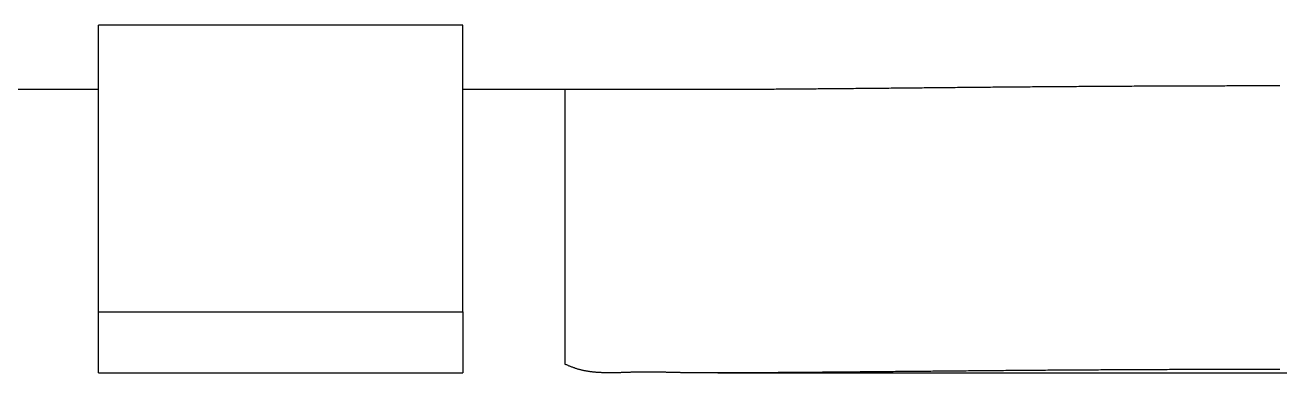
# Model space of a CAD drawing. Extents: x -1.6 to 71, y -20.2 to 60.8.
# Drawn here: x 44.42 to 45.526, y 5.098 to 5.404 of the extents above; entities that cross this region are included whole.
import ezdxf

# ---------------------------------------------------------------- set-up
doc = ezdxf.new("R2010")
doc.units = 0
doc.layers.get('0').update_dxf_attribs({"linetype": 'CONTINUOUS'})

msp = doc.modelspace()

# ---------------------------------------------------------------- linework, layer by layer
at = {"color": 7, "linetype": 'CONTINUOUS'}
for p, q in [((44.806, 5.4043), (44.485, 5.4043)), ((44.485, 5.1516), (44.485, 5.4043)), ((44.806, 5.1516), (44.806, 5.4043)), ((44.392, 5.3478), (44.485, 5.3478)), ((44.806, 5.3478), (45.031, 5.3478)), ((44.896, 5.3478), (44.896, 5.1059)), ((44.485, 5.0978), (44.485, 5.1516)), ((44.485, 5.1516), (44.806, 5.1516)), ((44.806, 5.1516), (44.806, 5.0978)), ((44.485, 5.0978), (44.806, 5.0978)), ((45.0307, 5.0978), (45.6288, 5.0978))]:
    msp.add_line(p, q, dxfattribs=at)
at = {"color": 7}
for points in [[(45.0297, 5.3478, 0), (45.0317, 5.3478, 0), (45.0336, 5.3478, 0), (45.0355, 5.3478, 0), (45.0375, 5.3478, 0), (45.0394, 5.3478, 0), (45.0414, 5.3478, 0), (45.0433, 5.3478, 0), (45.0453, 5.3478, 0), (45.0472, 5.3478, 0), (45.0492, 5.3478, 0), (45.0511, 5.3478, 0), (45.0531, 5.3478, 0), (45.055, 5.3478, 0), (45.057, 5.3478, 0), (45.0589, 5.3478, 0), (45.0608, 5.3479, 0), (45.0628, 5.3479, 0), (45.0647, 5.3479, 0), (45.0667, 5.3479, 0), (45.0686, 5.3479, 0), (45.0706, 5.3479, 0), (45.0725, 5.3479, 0), (45.0745, 5.3479, 0), (45.0764, 5.3479, 0), (45.0784, 5.3479, 0), (45.0803, 5.3479, 0), (45.0823, 5.348, 0), (45.0842, 5.348, 0), (45.0862, 5.348, 0), (45.0881, 5.348, 0), (45.09, 5.348, 0), (45.092, 5.348, 0), (45.0939, 5.348, 0), (45.0959, 5.3481, 0), (45.0978, 5.3481, 0), (45.0998, 5.3481, 0), (45.1017, 5.3481, 0), (45.1037, 5.3481, 0), (45.1056, 5.3481, 0), (45.1076, 5.3482, 0), (45.1095, 5.3482, 0), (45.1115, 5.3482, 0), (45.1134, 5.3482, 0), (45.1153, 5.3482, 0), (45.1173, 5.3482, 0), (45.1192, 5.3483, 0), (45.1212, 5.3483, 0), (45.1231, 5.3483, 0), (45.1251, 5.3483, 0), (45.127, 5.3483, 0), (45.129, 5.3483, 0), (45.1309, 5.3484, 0), (45.1329, 5.3484, 0), (45.1348, 5.3484, 0), (45.1368, 5.3484, 0), (45.1387, 5.3484, 0), (45.1406, 5.3484, 0), (45.1426, 5.3485, 0), (45.1445, 5.3485, 0), (45.1465, 5.3485, 0), (45.1484, 5.3485, 0), (45.1504, 5.3485, 0), (45.1523, 5.3486, 0), (45.1543, 5.3486, 0), (45.1562, 5.3486, 0), (45.1582, 5.3486, 0), (45.1601, 5.3486, 0), (45.1621, 5.3487, 0), (45.164, 5.3487, 0), (45.1659, 5.3487, 0), (45.1679, 5.3487, 0), (45.1698, 5.3487, 0), (45.1718, 5.3488, 0), (45.1737, 5.3488, 0), (45.1757, 5.3488, 0), (45.1776, 5.3488, 0), (45.1796, 5.3488, 0), (45.1815, 5.3488, 0), (45.1835, 5.3489, 0), (45.1854, 5.3489, 0), (45.1874, 5.3489, 0), (45.1893, 5.3489, 0), (45.1912, 5.349, 0), (45.1932, 5.349, 0), (45.1951, 5.349, 0), (45.1971, 5.349, 0), (45.199, 5.349, 0), (45.201, 5.3491, 0), (45.2029, 5.3491, 0), (45.2049, 5.3491, 0), (45.2068, 5.3491, 0), (45.2088, 5.3491, 0), (45.2107, 5.3491, 0), (45.2127, 5.3492, 0), (45.2146, 5.3492, 0), (45.2166, 5.3492, 0), (45.2185, 5.3492, 0), (45.2204, 5.3492, 0), (45.2224, 5.3493, 0), (45.2243, 5.3493, 0), (45.2263, 5.3493, 0), (45.2282, 5.3493, 0), (45.2302, 5.3493, 0), (45.2321, 5.3494, 0), (45.2341, 5.3494, 0), (45.236, 5.3494, 0), (45.238, 5.3494, 0), (45.2399, 5.3494, 0), (45.2419, 5.3495, 0), (45.2438, 5.3495, 0), (45.2457, 5.3495, 0), (45.2477, 5.3495, 0), (45.2496, 5.3495, 0), (45.2516, 5.3495, 0), (45.2535, 5.3496, 0), (45.2555, 5.3496, 0), (45.2574, 5.3496, 0), (45.2594, 5.3496, 0), (45.2613, 5.3496, 0), (45.2633, 5.3497, 0), (45.2652, 5.3497, 0), (45.2672, 5.3497, 0), (45.2691, 5.3497, 0), (45.271, 5.3497, 0), (45.273, 5.3498, 0), (45.2749, 5.3498, 0), (45.2769, 5.3498, 0), (45.2788, 5.3498, 0), (45.2808, 5.3498, 0), (45.2827, 5.3498, 0), (45.2847, 5.3498, 0), (45.2866, 5.3499, 0), (45.2886, 5.3499, 0), (45.2905, 5.3499, 0), (45.2925, 5.3499, 0), (45.2944, 5.3499, 0), (45.2963, 5.35, 0), (45.2983, 5.35, 0), (45.3002, 5.35, 0), (45.3022, 5.35, 0), (45.3041, 5.35, 0), (45.3061, 5.35, 0), (45.308, 5.3501, 0), (45.31, 5.3501, 0), (45.3119, 5.3501, 0), (45.3139, 5.3501, 0), (45.3158, 5.3501, 0), (45.3178, 5.3501, 0), (45.3197, 5.3502, 0), (45.3216, 5.3502, 0), (45.3236, 5.3502, 0), (45.3255, 5.3502, 0), (45.3275, 5.3502, 0), (45.3294, 5.3502, 0), (45.3314, 5.3502, 0), (45.3333, 5.3502, 0), (45.3353, 5.3503, 0), (45.3372, 5.3503, 0), (45.3392, 5.3503, 0), (45.3411, 5.3503, 0), (45.3431, 5.3503, 0), (45.345, 5.3503, 0), (45.3469, 5.3503, 0), (45.3489, 5.3504, 0), (45.3508, 5.3504, 0), (45.3528, 5.3504, 0), (45.3547, 5.3504, 0), (45.3567, 5.3504, 0), (45.3586, 5.3504, 0), (45.3606, 5.3504, 0), (45.3625, 5.3505, 0), (45.3645, 5.3505, 0), (45.3664, 5.3505, 0), (45.3684, 5.3505, 0), (45.3703, 5.3505, 0), (45.3723, 5.3505, 0), (45.3742, 5.3505, 0), (45.3761, 5.3505, 0), (45.3781, 5.3506, 0), (45.38, 5.3506, 0), (45.382, 5.3506, 0), (45.3839, 5.3506, 0), (45.3859, 5.3506, 0), (45.3878, 5.3506, 0), (45.3898, 5.3506, 0), (45.3917, 5.3506, 0), (45.3937, 5.3506, 0), (45.3956, 5.3506, 0), (45.3976, 5.3507, 0), (45.3995, 5.3507, 0), (45.4014, 5.3507, 0), (45.4034, 5.3507, 0), (45.4053, 5.3507, 0), (45.4073, 5.3507, 0), (45.4092, 5.3507, 0), (45.4112, 5.3507, 0), (45.4131, 5.3507, 0), (45.4151, 5.3507, 0), (45.417, 5.3507, 0), (45.419, 5.3508, 0), (45.4209, 5.3508, 0), (45.4229, 5.3508, 0), (45.4248, 5.3508, 0), (45.4267, 5.3508, 0), (45.4287, 5.3508, 0), (45.4306, 5.3508, 0), (45.4326, 5.3508, 0), (45.4345, 5.3508, 0), (45.4365, 5.3508, 0), (45.4384, 5.3508, 0), (45.4404, 5.3508, 0), (45.4423, 5.3509, 0), (45.4443, 5.3509, 0), (45.4462, 5.3509, 0), (45.4482, 5.3509, 0), (45.4501, 5.3509, 0), (45.4521, 5.3509, 0), (45.454, 5.3509, 0), (45.4559, 5.3509, 0), (45.4579, 5.3509, 0), (45.4598, 5.3509, 0), (45.4618, 5.3509, 0), (45.4637, 5.3509, 0), (45.4657, 5.3509, 0), (45.4676, 5.3509, 0), (45.4696, 5.3509, 0), (45.4715, 5.3509, 0), (45.4735, 5.3509, 0), (45.4754, 5.3509, 0), (45.4774, 5.3509, 0), (45.4793, 5.351, 0), (45.4812, 5.351, 0), (45.4832, 5.351, 0), (45.4851, 5.351, 0), (45.4871, 5.351, 0), (45.489, 5.351, 0), (45.491, 5.351, 0), (45.4929, 5.351, 0), (45.4949, 5.351, 0), (45.4968, 5.351, 0), (45.4988, 5.351, 0), (45.5007, 5.351, 0), (45.5027, 5.351, 0), (45.5046, 5.351, 0), (45.5065, 5.351, 0), (45.5085, 5.351, 0), (45.5104, 5.351, 0), (45.5124, 5.351, 0), (45.5143, 5.351, 0), (45.5163, 5.351, 0), (45.5182, 5.351, 0), (45.5202, 5.351, 0), (45.5221, 5.351, 0), (45.5241, 5.351, 0), (45.526, 5.351, 0)], [(45.0295, 5.0978, 0), (45.0289, 5.0978, 0), (45.0283, 5.0978, 0), (45.0277, 5.0978, 0), (45.0271, 5.0978, 0), (45.0265, 5.0978, 0), (45.0259, 5.0978, 0), (45.0253, 5.0978, 0), (45.0247, 5.0978, 0), (45.0241, 5.0977, 0), (45.0235, 5.0977, 0), (45.0229, 5.0977, 0), (45.0223, 5.0977, 0), (45.0217, 5.0977, 0), (45.0211, 5.0977, 0), (45.0205, 5.0977, 0), (45.0199, 5.0977, 0), (45.0193, 5.0977, 0), (45.0187, 5.0977, 0), (45.0181, 5.0977, 0), (45.0175, 5.0977, 0), (45.0169, 5.0977, 0), (45.0162, 5.0977, 0), (45.0156, 5.0977, 0), (45.015, 5.0977, 0), (45.0144, 5.0977, 0), (45.0138, 5.0977, 0), (45.0132, 5.0978, 0), (45.0126, 5.0978, 0), (45.012, 5.0978, 0), (45.0114, 5.0978, 0), (45.0108, 5.0978, 0), (45.0102, 5.0978, 0), (45.0096, 5.0978, 0), (45.009, 5.0978, 0), (45.0084, 5.0978, 0), (45.0078, 5.0978, 0), (45.0072, 5.0978, 0), (45.0066, 5.0978, 0), (45.006, 5.0978, 0), (45.0054, 5.0978, 0), (45.0048, 5.0978, 0), (45.0042, 5.0978, 0), (45.0036, 5.0979, 0), (45.003, 5.0979, 0), (45.0024, 5.0979, 0), (45.0018, 5.0979, 0), (45.0012, 5.0979, 0), (45.0006, 5.0979, 0), (45, 5.0979, 0), (44.9994, 5.0979, 0), (44.9988, 5.0979, 0), (44.9982, 5.0979, 0), (44.9976, 5.098, 0), (44.997, 5.098, 0), (44.9964, 5.098, 0), (44.9958, 5.098, 0), (44.9952, 5.098, 0), (44.9946, 5.098, 0), (44.994, 5.098, 0), (44.9934, 5.0981, 0), (44.9928, 5.0981, 0), (44.9922, 5.0981, 0), (44.9916, 5.0981, 0), (44.991, 5.0981, 0), (44.9904, 5.0981, 0), (44.9898, 5.0981, 0), (44.9892, 5.0982, 0), (44.9886, 5.0982, 0), (44.988, 5.0982, 0), (44.9874, 5.0982, 0), (44.9868, 5.0982, 0), (44.9862, 5.0982, 0), (44.9856, 5.0982, 0), (44.985, 5.0983, 0), (44.9844, 5.0983, 0), (44.9838, 5.0983, 0), (44.9832, 5.0983, 0), (44.9826, 5.0983, 0), (44.982, 5.0983, 0), (44.9814, 5.0983, 0), (44.9808, 5.0983, 0), (44.9802, 5.0984, 0), (44.9796, 5.0984, 0), (44.979, 5.0984, 0), (44.9784, 5.0984, 0), (44.9778, 5.0984, 0), (44.9772, 5.0984, 0), (44.9766, 5.0984, 0), (44.976, 5.0984, 0), (44.9754, 5.0984, 0), (44.9748, 5.0984, 0), (44.9742, 5.0984, 0), (44.9736, 5.0985, 0), (44.973, 5.0985, 0), (44.9724, 5.0985, 0), (44.9718, 5.0985, 0), (44.9712, 5.0985, 0), (44.9706, 5.0985, 0), (44.97, 5.0985, 0), (44.9693, 5.0985, 0), (44.9687, 5.0985, 0), (44.9681, 5.0985, 0), (44.9675, 5.0985, 0), (44.9669, 5.0985, 0), (44.9663, 5.0985, 0), (44.9657, 5.0985, 0), (44.9651, 5.0985, 0), (44.9645, 5.0985, 0), (44.9639, 5.0985, 0), (44.9633, 5.0985, 0), (44.9627, 5.0984, 0), (44.9621, 5.0984, 0), (44.9615, 5.0984, 0), (44.9609, 5.0984, 0), (44.9602, 5.0984, 0), (44.9596, 5.0984, 0), (44.959, 5.0984, 0), (44.9584, 5.0984, 0), (44.9578, 5.0984, 0), (44.9572, 5.0983, 0), (44.9566, 5.0983, 0), (44.956, 5.0983, 0), (44.9554, 5.0983, 0), (44.9548, 5.0983, 0), (44.9541, 5.0983, 0), (44.9535, 5.0982, 0), (44.9529, 5.0982, 0), (44.9523, 5.0982, 0), (44.9517, 5.0982, 0), (44.9511, 5.0981, 0), (44.9505, 5.0981, 0), (44.9499, 5.0981, 0), (44.9492, 5.0981, 0), (44.9486, 5.0981, 0), (44.948, 5.098, 0), (44.9474, 5.098, 0), (44.9468, 5.098, 0), (44.9462, 5.098, 0), (44.9456, 5.098, 0), (44.945, 5.0979, 0), (44.9443, 5.0979, 0), (44.9437, 5.0979, 0), (44.9431, 5.0979, 0), (44.9425, 5.0979, 0), (44.9419, 5.0979, 0), (44.9413, 5.0979, 0), (44.9407, 5.0978, 0), (44.9401, 5.0978, 0), (44.9394, 5.0978, 0), (44.9388, 5.0978, 0), (44.9382, 5.0978, 0), (44.9376, 5.0978, 0), (44.937, 5.0978, 0), (44.9364, 5.0978, 0), (44.9358, 5.0978, 0), (44.9352, 5.0978, 0), (44.9346, 5.0978, 0), (44.934, 5.0978, 0), (44.9334, 5.0978, 0), (44.9327, 5.0978, 0), (44.9321, 5.0978, 0), (44.9315, 5.0978, 0), (44.9309, 5.0979, 0), (44.9303, 5.0979, 0), (44.9297, 5.0979, 0), (44.9291, 5.0979, 0), (44.9285, 5.0979, 0), (44.9279, 5.098, 0), (44.9273, 5.098, 0), (44.9267, 5.098, 0), (44.9261, 5.0981, 0), (44.9255, 5.0981, 0), (44.9249, 5.0981, 0), (44.9243, 5.0982, 0), (44.9237, 5.0982, 0), (44.9231, 5.0983, 0), (44.9225, 5.0983, 0), (44.9219, 5.0984, 0), (44.9213, 5.0985, 0), (44.9207, 5.0985, 0), (44.9201, 5.0986, 0), (44.9195, 5.0987, 0), (44.9189, 5.0987, 0), (44.9183, 5.0988, 0), (44.9177, 5.0989, 0), (44.9171, 5.099, 0), (44.9165, 5.0991, 0), (44.916, 5.0992, 0), (44.9154, 5.0993, 0), (44.9148, 5.0994, 0), (44.9142, 5.0995, 0), (44.9136, 5.0996, 0), (44.913, 5.0997, 0), (44.9124, 5.0999, 0), (44.9119, 5.1, 0), (44.9113, 5.1001, 0), (44.9107, 5.1003, 0), (44.9101, 5.1004, 0), (44.9095, 5.1006, 0), (44.909, 5.1007, 0), (44.9084, 5.1009, 0), (44.9078, 5.101, 0), (44.9072, 5.1012, 0), (44.9067, 5.1014, 0), (44.9061, 5.1015, 0), (44.9055, 5.1017, 0), (44.9049, 5.1019, 0), (44.9044, 5.1021, 0), (44.9038, 5.1023, 0), (44.9032, 5.1025, 0), (44.9027, 5.1027, 0), (44.9021, 5.1029, 0), (44.9016, 5.1032, 0), (44.901, 5.1034, 0), (44.9004, 5.1036, 0), (44.8999, 5.1038, 0), (44.8993, 5.1041, 0), (44.8988, 5.1043, 0), (44.8982, 5.1045, 0), (44.8977, 5.1048, 0), (44.8971, 5.105, 0), (44.8966, 5.1053, 0), (44.896, 5.1055, 0)], [(45.526, 5.1009, 0), (45.5241, 5.1009, 0), (45.5221, 5.1009, 0), (45.5202, 5.1009, 0), (45.5182, 5.1009, 0), (45.5163, 5.1009, 0), (45.5143, 5.1009, 0), (45.5124, 5.1008, 0), (45.5104, 5.1008, 0), (45.5085, 5.1008, 0), (45.5065, 5.1008, 0), (45.5046, 5.1008, 0), (45.5026, 5.1008, 0), (45.5007, 5.1008, 0), (45.4988, 5.1008, 0), (45.4968, 5.1008, 0), (45.4949, 5.1008, 0), (45.4929, 5.1008, 0), (45.491, 5.1008, 0), (45.489, 5.1008, 0), (45.4871, 5.1008, 0), (45.4851, 5.1008, 0), (45.4832, 5.1008, 0), (45.4812, 5.1008, 0), (45.4793, 5.1008, 0), (45.4773, 5.1008, 0), (45.4754, 5.1008, 0), (45.4734, 5.1008, 0), (45.4715, 5.1008, 0), (45.4695, 5.1008, 0), (45.4676, 5.1008, 0), (45.4657, 5.1008, 0), (45.4637, 5.1008, 0), (45.4618, 5.1008, 0), (45.4598, 5.1008, 0), (45.4579, 5.1007, 0), (45.4559, 5.1007, 0), (45.454, 5.1007, 0), (45.452, 5.1007, 0), (45.4501, 5.1007, 0), (45.4481, 5.1007, 0), (45.4462, 5.1007, 0), (45.4442, 5.1007, 0), (45.4423, 5.1007, 0), (45.4403, 5.1007, 0), (45.4384, 5.1007, 0), (45.4364, 5.1007, 0), (45.4345, 5.1007, 0), (45.4325, 5.1007, 0), (45.4306, 5.1007, 0), (45.4287, 5.1007, 0), (45.4267, 5.1006, 0), (45.4248, 5.1006, 0), (45.4228, 5.1006, 0), (45.4209, 5.1006, 0), (45.4189, 5.1006, 0), (45.417, 5.1006, 0), (45.415, 5.1006, 0), (45.4131, 5.1006, 0), (45.4111, 5.1006, 0), (45.4092, 5.1006, 0), (45.4072, 5.1006, 0), (45.4053, 5.1006, 0), (45.4033, 5.1006, 0), (45.4014, 5.1005, 0), (45.3994, 5.1005, 0), (45.3975, 5.1005, 0), (45.3956, 5.1005, 0), (45.3936, 5.1005, 0), (45.3917, 5.1005, 0), (45.3897, 5.1005, 0), (45.3878, 5.1005, 0), (45.3858, 5.1005, 0), (45.3839, 5.1005, 0), (45.3819, 5.1004, 0), (45.38, 5.1004, 0), (45.378, 5.1004, 0), (45.3761, 5.1004, 0), (45.3741, 5.1004, 0), (45.3722, 5.1004, 0), (45.3702, 5.1004, 0), (45.3683, 5.1004, 0), (45.3663, 5.1003, 0), (45.3644, 5.1003, 0), (45.3625, 5.1003, 0), (45.3605, 5.1003, 0), (45.3586, 5.1003, 0), (45.3566, 5.1003, 0), (45.3547, 5.1003, 0), (45.3527, 5.1003, 0), (45.3508, 5.1002, 0), (45.3488, 5.1002, 0), (45.3469, 5.1002, 0), (45.3449, 5.1002, 0), (45.343, 5.1002, 0), (45.341, 5.1002, 0), (45.3391, 5.1002, 0), (45.3371, 5.1002, 0), (45.3352, 5.1002, 0), (45.3332, 5.1001, 0), (45.3313, 5.1001, 0), (45.3294, 5.1001, 0), (45.3274, 5.1001, 0), (45.3255, 5.1001, 0), (45.3235, 5.1001, 0), (45.3216, 5.1001, 0), (45.3196, 5.1, 0), (45.3177, 5.1, 0), (45.3157, 5.1, 0), (45.3138, 5.1, 0), (45.3118, 5.1, 0), (45.3099, 5.1, 0), (45.3079, 5.0999, 0), (45.306, 5.0999, 0), (45.304, 5.0999, 0), (45.3021, 5.0999, 0), (45.3001, 5.0999, 0), (45.2982, 5.0999, 0), (45.2963, 5.0998, 0), (45.2943, 5.0998, 0), (45.2924, 5.0998, 0), (45.2904, 5.0998, 0), (45.2885, 5.0998, 0), (45.2865, 5.0998, 0), (45.2846, 5.0998, 0), (45.2826, 5.0997, 0), (45.2807, 5.0997, 0), (45.2787, 5.0997, 0), (45.2768, 5.0997, 0), (45.2748, 5.0997, 0), (45.2729, 5.0996, 0), (45.2709, 5.0996, 0), (45.269, 5.0996, 0), (45.267, 5.0996, 0), (45.2651, 5.0996, 0), (45.2632, 5.0996, 0), (45.2612, 5.0995, 0), (45.2593, 5.0995, 0), (45.2573, 5.0995, 0), (45.2554, 5.0995, 0), (45.2534, 5.0995, 0), (45.2515, 5.0995, 0), (45.2495, 5.0994, 0), (45.2476, 5.0994, 0), (45.2456, 5.0994, 0), (45.2437, 5.0994, 0), (45.2417, 5.0994, 0), (45.2398, 5.0994, 0), (45.2378, 5.0993, 0), (45.2359, 5.0993, 0), (45.2339, 5.0993, 0), (45.232, 5.0993, 0), (45.2301, 5.0993, 0), (45.2281, 5.0992, 0), (45.2262, 5.0992, 0), (45.2242, 5.0992, 0), (45.2223, 5.0992, 0), (45.2203, 5.0992, 0), (45.2184, 5.0991, 0), (45.2164, 5.0991, 0), (45.2145, 5.0991, 0), (45.2125, 5.0991, 0), (45.2106, 5.0991, 0), (45.2086, 5.0991, 0), (45.2067, 5.099, 0), (45.2047, 5.099, 0), (45.2028, 5.099, 0), (45.2008, 5.099, 0), (45.1989, 5.099, 0), (45.197, 5.099, 0), (45.195, 5.0989, 0), (45.1931, 5.0989, 0), (45.1911, 5.0989, 0), (45.1892, 5.0989, 0), (45.1872, 5.0989, 0), (45.1853, 5.0988, 0), (45.1833, 5.0988, 0), (45.1814, 5.0988, 0), (45.1794, 5.0988, 0), (45.1775, 5.0988, 0), (45.1755, 5.0987, 0), (45.1736, 5.0987, 0), (45.1716, 5.0987, 0), (45.1697, 5.0987, 0), (45.1677, 5.0987, 0), (45.1658, 5.0987, 0), (45.1639, 5.0986, 0), (45.1619, 5.0986, 0), (45.16, 5.0986, 0), (45.158, 5.0986, 0), (45.1561, 5.0986, 0), (45.1541, 5.0985, 0), (45.1522, 5.0985, 0), (45.1502, 5.0985, 0), (45.1483, 5.0985, 0), (45.1463, 5.0985, 0), (45.1444, 5.0984, 0), (45.1424, 5.0984, 0), (45.1405, 5.0984, 0), (45.1385, 5.0984, 0), (45.1366, 5.0984, 0), (45.1346, 5.0984, 0), (45.1327, 5.0983, 0), (45.1308, 5.0983, 0), (45.1288, 5.0983, 0), (45.1269, 5.0983, 0), (45.1249, 5.0983, 0), (45.123, 5.0983, 0), (45.121, 5.0982, 0), (45.1191, 5.0982, 0), (45.1171, 5.0982, 0), (45.1152, 5.0982, 0), (45.1132, 5.0982, 0), (45.1113, 5.0982, 0), (45.1093, 5.0981, 0), (45.1074, 5.0981, 0), (45.1054, 5.0981, 0), (45.1035, 5.0981, 0), (45.1015, 5.0981, 0), (45.0996, 5.0981, 0), (45.0977, 5.098, 0), (45.0957, 5.098, 0), (45.0938, 5.098, 0), (45.0918, 5.098, 0), (45.0899, 5.098, 0), (45.0879, 5.098, 0), (45.086, 5.098, 0), (45.084, 5.098, 0), (45.0821, 5.0979, 0), (45.0801, 5.0979, 0), (45.0782, 5.0979, 0), (45.0762, 5.0979, 0), (45.0743, 5.0979, 0), (45.0723, 5.0979, 0), (45.0704, 5.0979, 0), (45.0684, 5.0979, 0), (45.0665, 5.0979, 0), (45.0646, 5.0979, 0), (45.0626, 5.0979, 0), (45.0607, 5.0979, 0), (45.0587, 5.0978, 0), (45.0568, 5.0978, 0), (45.0548, 5.0978, 0), (45.0529, 5.0978, 0), (45.0509, 5.0978, 0), (45.049, 5.0978, 0), (45.047, 5.0978, 0), (45.0451, 5.0978, 0), (45.0431, 5.0978, 0), (45.0412, 5.0978, 0), (45.0392, 5.0978, 0), (45.0373, 5.0978, 0), (45.0353, 5.0978, 0), (45.0334, 5.0978, 0), (45.0315, 5.0978, 0), (45.0295, 5.0978, 0)]]:
    msp.add_polyline3d(points, dxfattribs=at)

doc.saveas('drawing.dxf')
